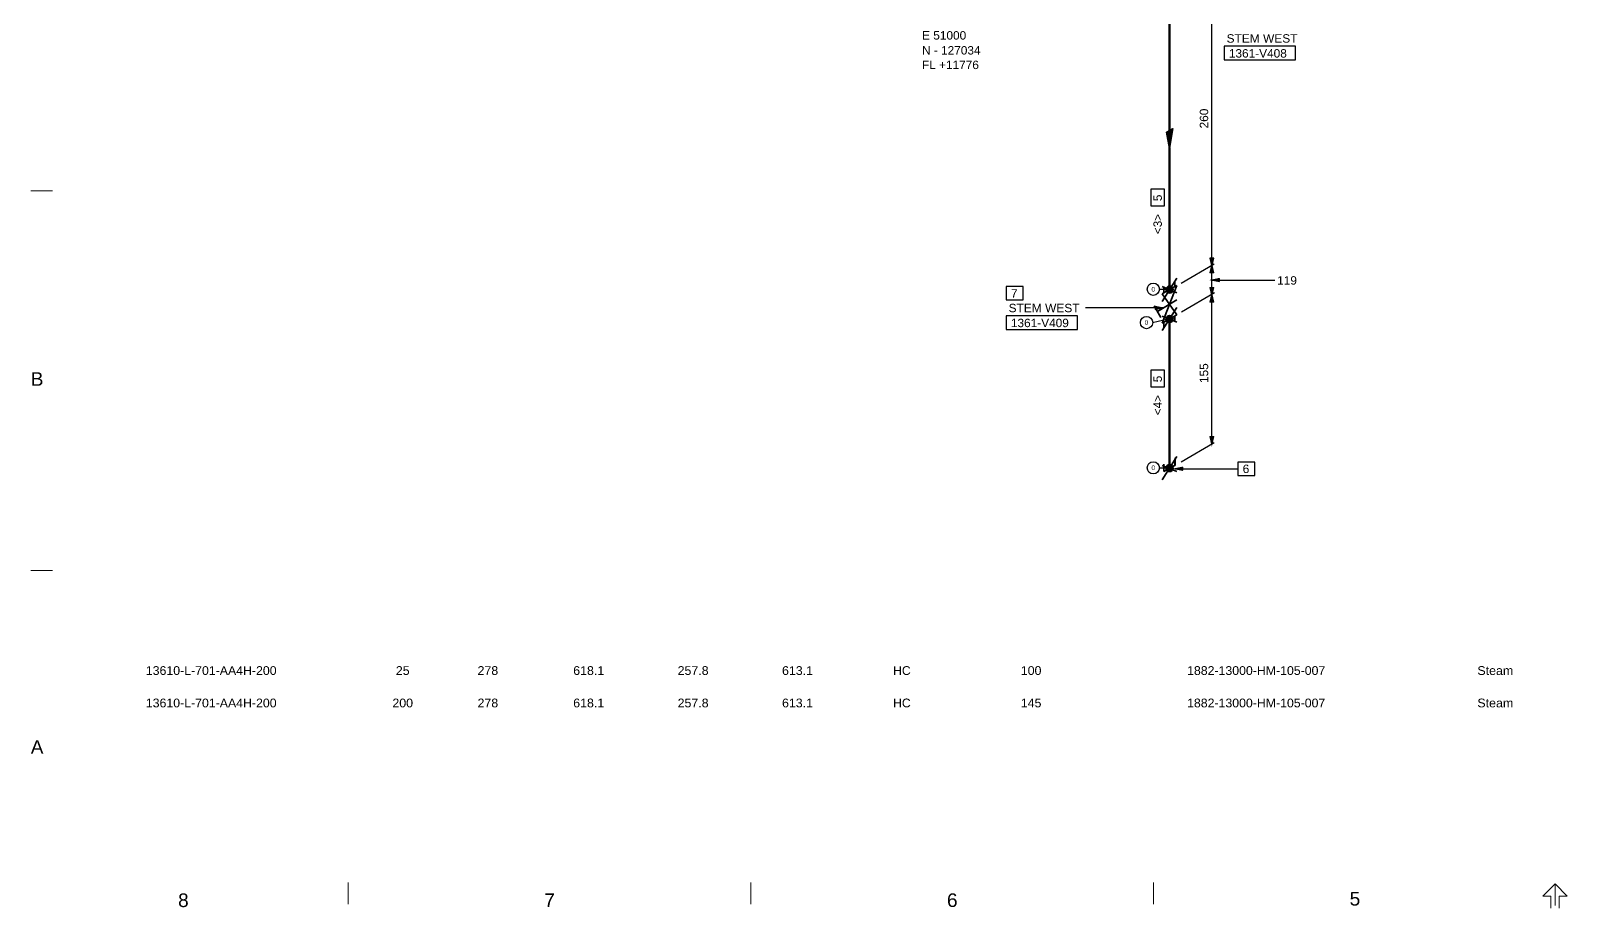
# Model space of a CAD drawing. Header units: inches. Extents: x 18 to 823, y 11 to 584.
# Drawn here: x 18.8 to 419.9, y 10.9 to 240.1 of the extents above; entities that cross this region are included whole.
import ezdxf
from ezdxf.enums import TextEntityAlignment as Align
from ezdxf.xclip import XClip

# ---------------------------------------------------------------- set-up
doc = ezdxf.new("R2010")
doc.units = ezdxf.units.IN
doc.header["$MEASUREMENT"] = 0
doc.header["$XCLIPFRAME"] = 0
for name, color, linetype in [('1882-13610-HP-186-001-701(01OF01)_MODEL-EMBED 1_DWG$0$Default', 7, 'Continuous'), ('BG 0 -1', 7, 'Continuous'), ('DIMLINES', 7, 'Continuous'), ('DIMTEXT', 7, 'Continuous'), ('FITTINGS', 7, 'Continuous'), ('ISOTEXT', 7, 'Continuous'), ('PIPE', 7, 'Continuous'), ('WELDS', 7, 'Continuous')]:
    doc.layers.add(name, color=color, linetype=linetype)
doc.styles.add('1882-13610-HP-186-001-701(01OF01)_MODEL-EMBED 1_DWG$0$Arial', font='arial.ttf')
doc.styles.add('Arial', font='arial.ttf')

# ---------------------------------------------------------------- blocks, each defined once
blk = doc.blocks.new('1882-13610-HP-186-001-701(01OF01)_MODEL-EMBED 1_DWG')
at = {"layer": '1882-13610-HP-186-001-701(01OF01)_MODEL-EMBED 1_DWG$0$Default', "color": 4, "style": '1882-13610-HP-186-001-701(01OF01)_MODEL-EMBED 1_DWG$0$Arial'}
for s, width, p in [('13610-L-701-AA4H-200', 1.00348, (0.905822, -0.115628)), ('25', 1.008516, (3.475116, -0.115628)), ('278', 1.008516, (4.31479, -0.115628)), ('618.1 ', 1.008516, (5.29826, -0.115628)), ('257.8 ', 1.008516, (6.371177, -0.115628)), ('613.1 ', 1.008516, (7.444094, -0.115628)), ('HC', 0.992063, (8.5857, -0.115628)), ('100', 1.008516, (9.898125, -0.115628)), ('1882-13000-HM-105-007', 1.00296, (11.607138, -0.115628)), ('Steam', 1.013128, (14.590457, -0.115628)), ('13610-L-701-AA4H-200', 1.00348, (0.905822, -0.448962)), ('200', 1.008516, (3.43979, -0.448962)), ('618.1 ', 1.008516, (5.29826, -0.448962)), ('257.8 ', 1.008516, (6.371177, -0.448962)), ('613.1 ', 1.008516, (7.444094, -0.448962)), ('HC', 0.992063, (8.5857, -0.448962)), ('145', 1.008516, (9.898125, -0.448962)), ('1882-13000-HM-105-007', 1.00296, (11.607138, -0.448962)), ('Steam', 1.013128, (14.590457, -0.448962))]:
    blk.add_text(s, height=0.090278, dxfattribs=dict(at, width=width)).set_placement(p, align=Align.TOP_LEFT)
at = {"layer": '1882-13610-HP-186-001-701(01OF01)_MODEL-EMBED 1_DWG$0$Default', "color": 7, "style": '1882-13610-HP-186-001-701(01OF01)_MODEL-EMBED 1_DWG$0$Arial', "width": 1.008516}
blk.add_text('278', height=0.090278, dxfattribs=at).set_placement((4.31479, -0.448962), align=Align.TOP_LEFT)

msp = doc.modelspace()

# ---------------------------------------------------------------- hatches: boundary and pattern name
at = {"layer": 'DIMLINES', "linetype": 'Continuous'}
for points in [[(326.76, 180.76), (327.16, 178.84), (327.56, 180.76)], [(327.56, 176.92), (327.16, 178.84), (326.76, 176.92)], [(326.76, 173.08), (327.16, 171.16), (327.56, 173.08)], [(329.08, 175.4), (327.16, 175), (329.08, 174.6)], [(327.56, 169.24), (327.16, 171.16), (326.76, 169.24)], [(326.76, 134.12), (327.16, 132.2), (327.56, 134.12)]]:
    msp.add_hatch(color=2, dxfattribs=at).paths.add_polyline_path(points)
at = {"layer": 'ISOTEXT', "linetype": 'Continuous'}
for points in [[(312.44, 167.32), (314.36, 167.72), (312.44, 168.12)], [(319.48, 126.12), (317.56, 125.72), (319.48, 125.32)]]:
    msp.add_hatch(color=2, dxfattribs=at).paths.add_polyline_path(points)
at = {"layer": 'WELDS', "linetype": 'Continuous'}
h = msp.add_hatch(color=7, dxfattribs=at)
edge = h.paths.add_edge_path()
edge.add_arc((316.12, 172.52), 0.92, 0, 360)
h = msp.add_hatch(color=7, dxfattribs=at)
edge = h.paths.add_edge_path()
edge.add_arc((316.12, 164.84), 0.92, 0, 360)
h = msp.add_hatch(color=7, dxfattribs=at)
edge = h.paths.add_edge_path()
edge.add_arc((316.12, 125.88), 0.92, 0, 360)

# ---------------------------------------------------------------- linework, layer by layer
at = {"layer": 'BG 0 -1', "color": 7, "linetype": 'Continuous', "lineweight": 9}
for p, q in [((24.49, 198.28), (18.83, 198.28)), ((24.49, 99.14), (18.83, 99.14)), ((101.7, 17.68), (101.7, 12.02)), ((206.83, 17.68), (206.83, 12.02)), ((311.95, 17.68), (311.95, 12.02)), ((416.76, 17.3), (413.57, 14.12)), ((419.94, 14.12), (416.76, 17.3)), ((416.76, 17.29), (416.76, 11.64)), ((413.57, 14.12), (415.69, 14.12)), ((415.69, 14.12), (415.69, 10.94)), ((417.82, 14.12), (419.94, 14.12)), ((417.82, 14.12), (417.82, 10.94))]:
    msp.add_line(p, q, dxfattribs=at)
at = {"layer": 'DIMLINES', "color": 2, "linetype": 'Continuous', "lineweight": 30}
for p, q in [((327.16, 178.84), (327.16, 257.48)), ((327.16, 178.84), (326.76, 180.76)), ((326.76, 180.76), (327.56, 180.76)), ((327.56, 180.76), (327.16, 178.84)), ((327.8, 179.16), (319.16, 174.12)), ((326.76, 176.92), (327.16, 178.84)), ((327.56, 176.92), (326.76, 176.92)), ((327.16, 178.84), (327.56, 176.92)), ((327.16, 171.16), (327.16, 178.84)), ((327.16, 171.16), (326.76, 173.08)), ((326.76, 173.08), (327.56, 173.08)), ((327.16, 175), (329.08, 175.4)), ((329.08, 174.6), (327.16, 175)), ((327.16, 175), (343.56, 175)), ((327.56, 173.08), (327.16, 171.16)), ((329.08, 175.4), (329.08, 174.6)), ((327.88, 171.64), (319.24, 166.6)), ((326.76, 169.24), (327.16, 171.16)), ((327.56, 169.24), (326.76, 169.24)), ((327.16, 171.16), (327.56, 169.24)), ((327.16, 132.2), (327.16, 171.16)), ((327.8, 132.52), (319.16, 127.48)), ((327.16, 132.2), (326.76, 134.12)), ((326.76, 134.12), (327.56, 134.12)), ((327.56, 134.12), (327.16, 132.2))]:
    msp.add_line(p, q, dxfattribs=at)
at = {"layer": 'DIMLINES', "color": 2, "linetype": 'Continuous', "lineweight": 30, "const_width": 0.3}
for points in [[(326.76, 180.76), (327.16, 178.84), (327.56, 180.76)], [(327.56, 176.92), (327.16, 178.84), (326.76, 176.92)], [(329.08, 175.4), (327.16, 175), (329.08, 174.6)], [(326.76, 173.08), (327.16, 171.16), (327.56, 173.08)], [(327.56, 169.24), (327.16, 171.16), (326.76, 169.24)], [(326.76, 134.12), (327.16, 132.2), (327.56, 134.12)]]:
    msp.add_lwpolyline(points, close=True, dxfattribs=at)
at = {"layer": 'FITTINGS', "color": 7, "linetype": 'Continuous', "lineweight": 30}
for p, q in [((315.3, 213.6), (316.9, 214.6)), ((316.1, 209.4), (315.3, 213.6)), ((315.4, 213.7), (316.8, 214.5)), ((315.4, 213.7), (316.6, 214.4)), ((316.1, 209.9), (315.4, 213.7)), ((316.1, 210.4), (315.4, 213.7)), ((315.6, 213.8), (316.6, 214.3)), ((316.1, 210.9), (315.6, 213.8)), ((315.7, 213.8), (316.4, 214.2)), ((316.1, 211.3), (315.7, 213.8)), ((315.8, 213.9), (316.3, 214.2)), ((316.1, 211.7), (315.8, 213.9)), ((315.9, 214), (316.2, 214.2)), ((316.1, 212.2), (315.9, 214)), ((316.1, 212.6), (316, 214.1)), ((316, 214.1), (316.1, 214.1)), ((316.1, 214.1), (317, 214.6)), ((317, 214.6), (316.1, 209.4)), ((316.9, 214.6), (316.1, 209.9)), ((316.8, 214.5), (316.1, 210.4)), ((316.6, 214.4), (316.1, 210.9)), ((316.6, 214.3), (316.1, 211.3)), ((316.4, 214.2), (316.1, 211.7)), ((316.3, 214.2), (316.1, 212.2)), ((316.2, 214.2), (316.1, 212.6)), ((316.1, 214.1), (316.1, 209.4))]:
    msp.add_line(p, q, dxfattribs=at)
at = {"layer": 'FITTINGS', "color": 7, "linetype": 'Continuous', "lineweight": 35}
for p, q in [((318, 173.6), (314.2, 163.7)), ((314.2, 171.4), (316.1, 172.5)), ((317.5, 173.3), (314.6, 171.7)), ((314.6, 171.7), (314.6, 173.1)), ((316.1, 172.5), (318, 173.6)), ((317.5, 174.7), (317.5, 173.3)), ((318, 169.8), (313, 166.8)), ((318, 165.9), (314.2, 171.4)), ((313.8, 165.2), (312.1, 168.3)), ((314.2, 163.7), (318, 165.9)), ((314.6, 164), (317.5, 165.6)), ((317.5, 165.6), (317.5, 164.2)), ((314.6, 162.6), (314.6, 164)), ((317.6, 128.6), (317.6, 126.7)), ((314.6, 125), (314.6, 126.9)), ((317.6, 126.7), (314.6, 125)), ((317.5, 126.6), (314.6, 125)), ((314.6, 125), (314.6, 126.5)), ((317.5, 128.1), (317.5, 126.6))]:
    msp.add_line(p, q, dxfattribs=at)
at = {"layer": 'ISOTEXT', "color": 2, "linetype": 'Continuous', "lineweight": 30}
for p, q in [((349, 236.04), (330.36, 236.04)), ((330.36, 236.04), (330.36, 232.52)), ((349, 232.52), (349, 236.04)), ((330.36, 232.52), (349, 232.52)), ((314.76, 198.76), (311.24, 198.76)), ((311.24, 198.76), (311.24, 194.36)), ((314.76, 194.36), (314.76, 198.76)), ((311.24, 194.36), (314.76, 194.36)), ((277.88, 173.32), (273.48, 173.32)), ((273.48, 173.32), (273.48, 169.8)), ((277.88, 169.8), (277.88, 173.32)), ((316.12, 172.52), (313.4, 172.52)), ((273.48, 169.8), (277.88, 169.8)), ((292.12, 165.64), (273.48, 165.64)), ((273.48, 165.64), (273.48, 162.12)), ((292.12, 162.12), (292.12, 165.64)), ((314.36, 167.72), (294.2, 167.72)), ((316.12, 164.84), (311.64, 163.8)), ((312.44, 167.32), (312.44, 168.12)), ((312.44, 168.12), (314.36, 167.72)), ((314.36, 167.72), (312.44, 167.32)), ((273.48, 162.12), (292.12, 162.12)), ((314.76, 151.48), (311.24, 151.48)), ((311.24, 151.48), (311.24, 147.08)), ((314.76, 147.08), (314.76, 151.48)), ((311.24, 147.08), (314.76, 147.08)), ((316.12, 125.88), (313.4, 125.88)), ((317.56, 125.72), (319.48, 126.12)), ((317.56, 125.72), (333.96, 125.72)), ((319.48, 125.32), (317.56, 125.72)), ((319.48, 126.12), (319.48, 125.32)), ((338.36, 127.48), (333.96, 127.48)), ((333.96, 127.48), (333.96, 123.96)), ((338.36, 123.96), (338.36, 127.48)), ((333.96, 123.96), (338.36, 123.96))]:
    msp.add_line(p, q, dxfattribs=at)
at = {"layer": 'ISOTEXT', "color": 2, "linetype": 'Continuous', "lineweight": 30, "const_width": 0.3}
for points in [[(312.44, 167.32), (314.36, 167.72), (312.44, 168.12)], [(319.48, 126.12), (317.56, 125.72), (319.48, 125.32)]]:
    msp.add_lwpolyline(points, close=True, dxfattribs=at)
at = {"layer": 'ISOTEXT', "color": 2, "linetype": 'Continuous', "lineweight": 30}
for centre in [(311.88, 172.6), (310.12, 163.88), (311.88, 125.96)]:
    msp.add_circle(centre, 1.6, dxfattribs=at)
at = {"layer": 'PIPE', "color": 7, "linetype": 'Continuous', "lineweight": 50}
for p, q in [((316.1, 251.2), (316.1, 214.1)), ((316.1, 209.5), (316.1, 172.5)), ((316.1, 164.8), (316.1, 125.9))]:
    msp.add_line(p, q, dxfattribs=at)
at = {"layer": 'WELDS', "color": 7, "linetype": 'Continuous', "lineweight": 35}
for p, q in [((318, 175.5), (314.2, 169.4)), ((314.2, 173.3), (318, 171.7)), ((318, 167.8), (314.2, 161.8)), ((314.2, 165.6), (318, 164)), ((318, 128.9), (314.2, 122.8)), ((314.2, 126.6), (318, 125))]:
    msp.add_line(p, q, dxfattribs=at)
for centre in [(316.12, 172.52), (316.12, 172.52), (316.12, 164.84), (316.12, 164.84), (316.12, 125.88), (316.12, 125.88)]:
    msp.add_circle(centre, 0.92, dxfattribs=at)

# ---------------------------------------------------------------- block references
at = {"layer": 'WELDS', "linetype": 'ByBlock'}
ref = msp.add_blockref('1882-13610-HP-186-001-701(01OF01)_MODEL-EMBED 1_DWG', (25.87, 77.1), dxfattribs=dict(at, xscale=25.4, yscale=25.4, zscale=25.4))
XClip(ref).set_block_clipping_path([(-0.029528, -2.50648), (15.699643, 0.003937)])

# ---------------------------------------------------------------- texts
at = {"layer": 'BG 0 -1', "color": 7, "style": 'Arial'}
for s, height, width, p in [('B ', 3.537, 1.005373, (18.84, 147.39)), ('A', 3.54, 1.004063, (18.84, 51.29))]:
    msp.add_text(s, height=height, dxfattribs=dict(at, width=width)).set_placement(p)
at = {"layer": 'BG 0 -1', "color": 7, "style": 'Arial', "width": 1.008516}
for s, p in [('8', (58.68, 13.03)), ('7', (154.26, 13.05)), ('6', (259.39, 13.05)), ('5', (364.51, 13.39))]:
    msp.add_text(s, height=3.54, dxfattribs=at).set_placement(p, align=Align.MIDDLE)
at = {"layer": 'DIMTEXT', "color": 2, "style": 'Arial', "width": 1.008516}
for s, p in [('260', (326.2, 214.6)), ('155', (326.2, 148.1))]:
    msp.add_text(s, height=2.2, rotation=90, dxfattribs=at).set_placement(p)
msp.add_text('119', height=2.2, dxfattribs=at).set_placement((344.2, 173.8))
at = {"layer": 'ISOTEXT', "color": 2, "style": 'Arial'}
for s, height, width, p in [('E 51000', 2.2, 1.007719, (251.5, 237.8)), ('STEM WEST', 2.2, 1.013742, (331, 237)), ('N - 127034', 2.2, 1.004313, (251.5, 233.9)), ('1361-V408', 2.2, 1.006087, (331.6, 233.1)), ('FL +11776', 2.2, 1.004042, (251.5, 230.1)), ('7', 2.2, 1.008516, (274.7, 170.4)), ('0', 1.2, 1.008516, (311.4, 172)), ('STEM WEST', 2.2, 1.013742, (274.1, 166.6)), ('1361-V409', 2.2, 1.006087, (274.7, 162.7)), ('0', 1.2, 1.008516, (309.6, 163.3)), ('0', 1.2, 1.008516, (311.4, 125.4)), ('6', 2.2, 1.008516, (335.2, 124.6))]:
    msp.add_text(s, height=height, dxfattribs=dict(at, width=width)).set_placement(p)
for s, width, p in [('5', 1.008516, (314.1, 195.6)), ('<3>', 0.993892, (314.1, 187)), ('5', 1.008516, (314.1, 148.3)), ('<4>', 0.993892, (314.1, 139.7))]:
    msp.add_text(s, height=2.2, rotation=90, dxfattribs=dict(at, width=width)).set_placement(p)

doc.saveas('drawing.dxf')
